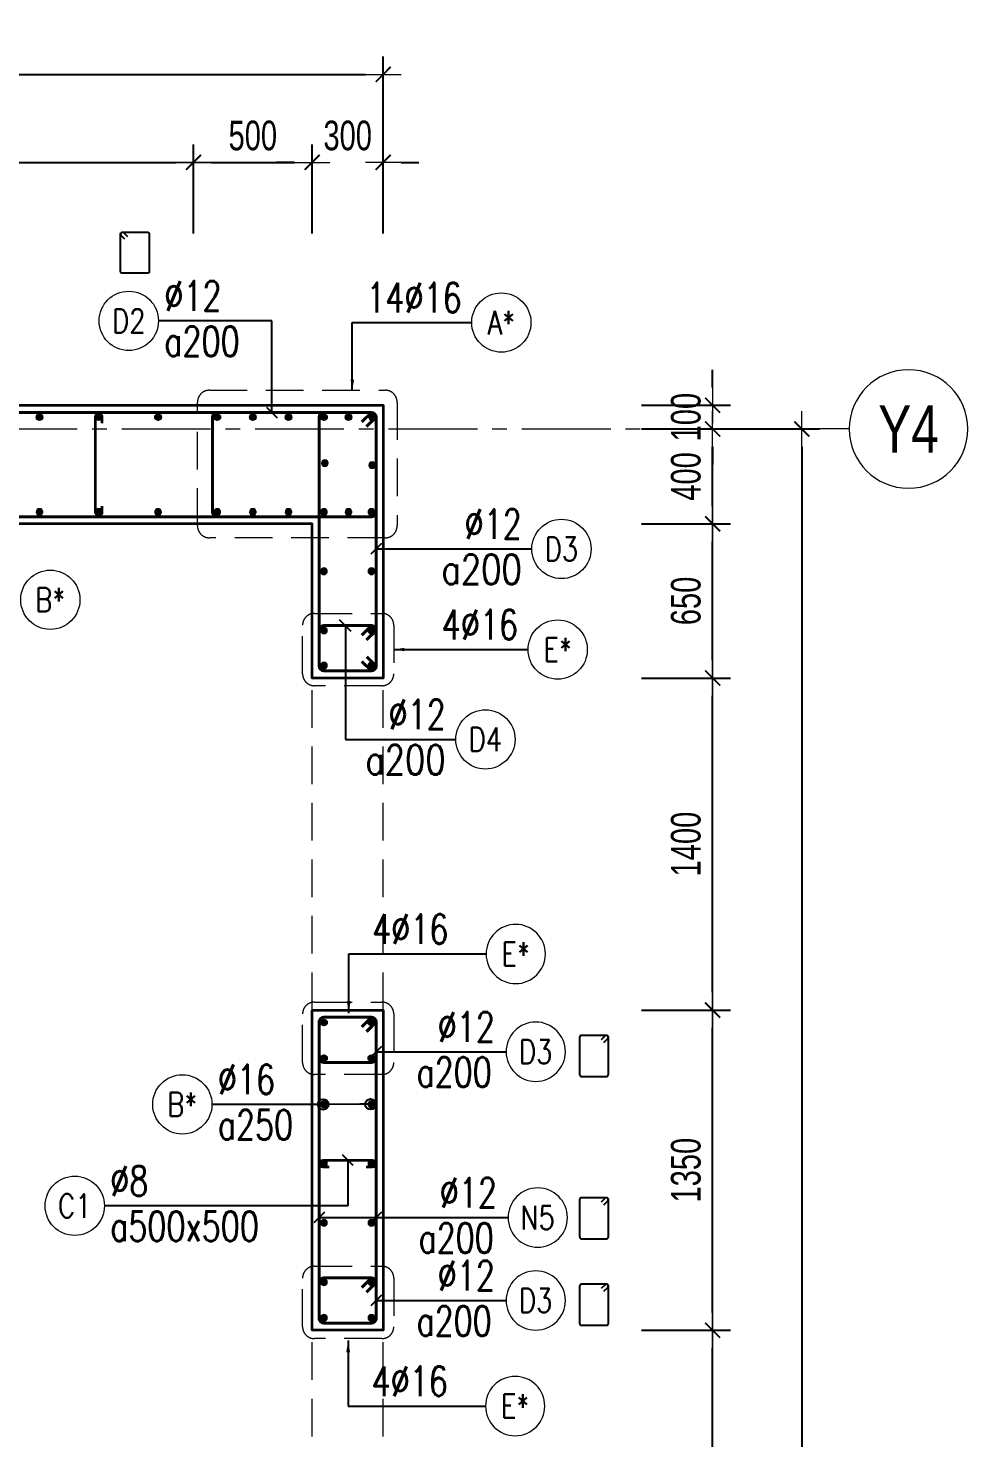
# Model space of a CAD drawing. Header units: millimetres. Extents: x 931337 to 1117500, y 19732 to 157199.
# Drawn here: x 972356 to 976320, y 113196 to 119139 of the extents above; entities that cross this region are included whole.
import ezdxf
from ezdxf.enums import TextEntityAlignment as Align

# ---------------------------------------------------------------- set-up
doc = ezdxf.new("R2010")
doc.units = ezdxf.units.MM
doc.header["$MEASUREMENT"] = 0
for name, pattern in [('HIDDEN2', [4.7625, 3.175, -1.5875]), ('HT_Dim Grid$0$CENTER2', [1.125, 0.75, -0.125, 0.125, -0.125]), ('HT_Grid$0$CENTER2', [1.125, 0.75, -0.125, 0.125, -0.125])]:
    doc.linetypes.add(name, pattern=pattern)
doc.layers.get('0').update_dxf_attribs({"lineweight": 20})
doc.layers.get('Defpoints').update_dxf_attribs({"color": 151, "lineweight": 9})
for name, color, linetype, lineweight in [('HT_Dim Grid$0$NDC_S_AXIS', 5, 'HT_Dim Grid$0$CENTER2', 13), ('HT_Dim Grid$0$NDC_S_SYMBOL', 1, 'Continuous', 15), ('HT_Dim Grid$0$NDC_S_TEXT SYMBOL', 7, 'Continuous', 20), ('HT_Grid$0$NDC_S_AXIS', 5, 'HT_Grid$0$CENTER2', 13), ('KC-LEADER', 153, 'Continuous', 18), ('KC-THEP', 6, 'Continuous', 40), ('NDC_S_BEAM', 3, 'HIDDEN2', 20), ('NDC_S_DIM', 1, 'Continuous', 15), ('NDC_S_HIDDEN', 8, 'HIDDEN2', 13), ('NDC_S_LEADER', 1, 'Continuous', 15), ('NDC_S_REBAR', 4, 'Continuous', 35), ('NDC_S_STIRRUP', 4, 'Continuous', 40), ('NDC_S_VN TEXT', 7, 'Continuous', 20), ('NDC_S_WALL', 6, 'Continuous', 35)]:
    doc.layers.add(name, color=color, linetype=linetype, lineweight=lineweight)
doc.layers.add('Ligature', color=1, linetype='Continuous')
doc.styles.add('HT_Dim Grid$0$NDC_ANNO', font='', dxfattribs={"width": 0.8})
doc.styles.add('NDC_ARIAL', font='arial.ttf', dxfattribs={"width": 0.85})
doc.styles.add('NDC_DIM', font='', dxfattribs={"width": 0.75})
doc.styles.add('NDC_EN TXT', font='romans.shx', dxfattribs={"width": 0.8})
doc.styles.get('HT_Dim Grid$0$NDC_ANNO').set_extended_font_data('Dotum')
doc.styles.get('NDC_DIM').set_extended_font_data('Dotum')
doc.dimstyles.new('NDC_1-50', dxfattribs={"dimscale": 50, "dimtxt": 2.5, "dimasz": 1, "dimexe": 1.5, "dimexo": 0, "dimgap": 0.8, "dimtad": 1, "dimdec": 0, "dimdsep": 46, "dimtxsty": 'NDC_ARIAL', "dimblk": 'DIMMARK', "dimcen": 49999.938995, "dimdle": 1.5, "dimclrd": 1, "dimclre": 1, "dimclrt": 3, "dimadec": 0, "dimazin": 0, "dimtfac": 1, "dimtdec": 0, "dimtix": 1, "dimtmove": 2, "dimatfit": 3, "dimfxl": 1, "dimarcsym": 0})
doc.dimstyles.new('NDC_dim_30', dxfattribs={"dimscale": 30, "dimtxt": 2.5, "dimasz": 1.5, "dimexe": 1.5, "dimexo": 2.5, "dimgap": 1, "dimtad": 1, "dimdec": 0, "dimzin": 0, "dimdsep": 46, "dimtxsty": 'NDC_DIM', "dimblk": 'DIMMARK', "dimcen": 0.09, "dimdle": 1.2, "dimclrd": 1, "dimclre": 1, "dimclrt": 3, "dimadec": 0, "dimazin": 0, "dimtfac": 1, "dimtdec": 0, "dimtix": 1, "dimtofl": 0, "dimtmove": 0, "dimatfit": 3, "dimfxl": 6, "dimfxlon": 1, "dimtolj": 1, "dimtzin": 0, "dimarcsym": 0})
doc.dimstyles.new('NDC_dim_50', dxfattribs={"dimscale": 50, "dimtxt": 2.5, "dimasz": 1.5, "dimexe": 1.5, "dimexo": 2.5, "dimgap": 1, "dimtad": 1, "dimdec": 0, "dimzin": 0, "dimdsep": 46, "dimtxsty": 'NDC_DIM', "dimblk": 'DIMMARK', "dimcen": 0.09, "dimdle": 1.2, "dimclrd": 1, "dimclre": 1, "dimclrt": 3, "dimadec": 0, "dimazin": 0, "dimtfac": 1, "dimtdec": 0, "dimtix": 1, "dimtofl": 0, "dimtmove": 0, "dimatfit": 3, "dimfxl": 6, "dimfxlon": 1, "dimtolj": 1, "dimtzin": 0, "dimarcsym": 0})

# ---------------------------------------------------------------- blocks, each defined once
blk = doc.blocks.new('THEP')
at = {"layer": 'KC-LEADER', "color": 6}
blk.add_circle((0, 0), 14, dxfattribs=at)
at = {"layer": 'KC-THEP'}
for p, q in [((-14, 0), (14, 0)), ((9.9, 9.9), (-9.9, -9.9)), ((-9.9, 9.9), (9.9, -9.9)), ((0, 14), (0, -14))]:
    blk.add_line(p, q, dxfattribs=at)
blk = doc.blocks.new('DIMMARK')
at = {"layer": 'NDC_S_DIM', "color": 1}
blk.add_line((-1.5, 0), (1, 0), dxfattribs=at)
at = {"layer": 'NDC_S_DIM', "color": 2, "const_width": 0.1}
blk.add_lwpolyline([(-0.424, -0.424), (0.424, 0.424)], dxfattribs=at)
blk = doc.blocks.new('*U13')
blk.add_circle((-2.5, 0), 2.5)
at = {"layer": 'NDC_S_VN TEXT', "color": 3, "style": 'NDC_EN TXT', "width": 0.75}
blk.add_attdef('DK1', (0.5, 0.85), '', height=2.5, dxfattribs=at)
at = {"layer": 'NDC_S_VN TEXT', "color": 7, "style": 'NDC_EN TXT', "width": 0.8}
blk.add_attdef('SH2', text='', height=2, dxfattribs=at).set_placement((-2.5, 0), align=Align.MIDDLE)
blk = doc.blocks.new('*U11')
blk.add_circle((-2.5, 0), 2.5)
at = {"layer": 'NDC_S_VN TEXT', "color": 3, "style": 'NDC_EN TXT', "width": 0.75}
for tag, p in [('DK1', (0.5, 0.85)), ('KC1', (0.5, -2.97))]:
    blk.add_attdef(tag, p, '', height=2.5, dxfattribs=at)
at = {"layer": 'NDC_S_VN TEXT', "color": 7, "style": 'NDC_EN TXT', "width": 0.8}
blk.add_attdef('SH2', text='', height=2, dxfattribs=at).set_placement((-2.5, 0), align=Align.MIDDLE)
blk = doc.blocks.new('*U12')
blk.add_circle((-2.5, 0), 2.5)
at = {"layer": 'NDC_S_VN TEXT', "color": 3, "style": 'NDC_EN TXT', "width": 0.75}
for tag, p in [('DK1', (0.5, 0.85)), ('KC1', (0.5, -2.97))]:
    blk.add_attdef(tag, p, '', height=2.5, dxfattribs=at)
at = {"layer": 'NDC_S_VN TEXT', "color": 7, "style": 'NDC_EN TXT', "width": 0.8}
blk.add_attdef('SH2', text='', height=2, dxfattribs=at).set_placement((-2.5, 0), align=Align.MIDDLE)
blk = doc.blocks.new('*U10')
blk.add_circle((2.5, 0), 2.5)
at = {"layer": 'NDC_S_VN TEXT', "color": 3, "style": 'NDC_EN TXT'}
for tag, width, p in [('DK2', 0.75, (-0.85, 0.85)), ('KC2', 0.8, (-0.85, -2.97))]:
    blk.add_attdef(tag, text='', height=2.5, dxfattribs=dict(at, width=width)).set_placement(p, align=Align.RIGHT)
at = {"layer": 'NDC_S_VN TEXT', "color": 7, "style": 'NDC_EN TXT', "width": 0.8}
blk.add_attdef('SH3', text='', height=2, dxfattribs=at).set_placement((2.5, 0), align=Align.MIDDLE)
blk = doc.blocks.new('*U9')
blk.add_circle((2.5, 0), 2.5)
at = {"layer": 'NDC_S_VN TEXT', "color": 3, "style": 'NDC_EN TXT', "width": 0.75}
blk.add_attdef('DK2', text='', height=2.5, dxfattribs=at).set_placement((-0.85, 0.85), align=Align.RIGHT)
at = {"layer": 'NDC_S_VN TEXT', "color": 7, "style": 'NDC_EN TXT', "width": 0.8}
blk.add_attdef('SH3', text='', height=2, dxfattribs=at).set_placement((2.5, 0), align=Align.MIDDLE)
blk = doc.blocks.new('*D581')
at = {"layer": 'Defpoints', "color": 0, "transparency": 16777216}
for p in [(973853.8, 113649.4), (975243.3, 113649.4), (973853.8, 112249.4)]:
    blk.add_point(p, dxfattribs=at)
at = {"layer": 'NDC_S_DIM', "color": 1, "lineweight": -2, "transparency": 16777216}
for p, q in [((974943.3, 113649.4), (975318.3, 113649.4)), ((975243.3, 112324.4), (975243.3, 113574.4)), ((974943.3, 112249.4), (975318.3, 112249.4))]:
    blk.add_line(p, q, dxfattribs=at)
at = {"layer": 'NDC_S_DIM', "color": 1, "lineweight": -2, "transparency": 16777216, "xscale": 75, "yscale": 75, "zscale": 75}
for p, rotation in [((975243.3, 113649.4), 90), ((975243.3, 112249.4), 270)]:
    blk.add_blockref('DIMMARK', p, dxfattribs=dict(at, rotation=rotation))
at = {"layer": 'NDC_S_DIM', "color": 3, "transparency": 16777216, "insert": (975130.7, 112949.4), "char_height": 125, "attachment_point": 5, "rotation": 90, "style": 'NDC_DIM'}
blk.add_mtext('\\A1;1400', dxfattribs=at)
blk = doc.blocks.new('*D582')
at = {"layer": 'Defpoints', "color": 0, "transparency": 16777216}
for p in [(973853.8, 114999.4), (975243.3, 114999.4), (973853.8, 113649.4)]:
    blk.add_point(p, dxfattribs=at)
at = {"layer": 'NDC_S_DIM', "color": 1, "lineweight": -2, "transparency": 16777216}
for p, q in [((974943.3, 114999.4), (975318.3, 114999.4)), ((975243.3, 113724.4), (975243.3, 114924.4)), ((974943.3, 113649.4), (975318.3, 113649.4))]:
    blk.add_line(p, q, dxfattribs=at)
at = {"layer": 'NDC_S_DIM', "color": 1, "lineweight": -2, "transparency": 16777216, "xscale": 75, "yscale": 75, "zscale": 75}
for p, rotation in [((975243.3, 114999.4), 90), ((975243.3, 113649.4), 270)]:
    blk.add_blockref('DIMMARK', p, dxfattribs=dict(at, rotation=rotation))
at = {"layer": 'NDC_S_DIM', "color": 3, "transparency": 16777216, "insert": (975130.7, 114324.4), "char_height": 125, "attachment_point": 5, "rotation": 90, "style": 'NDC_DIM'}
blk.add_mtext('\\A1;1350', dxfattribs=at)
blk = doc.blocks.new('*D583')
at = {"layer": 'Defpoints', "color": 0, "transparency": 16777216}
for p in [(973853.8, 116399.4), (975243.3, 116399.4), (973853.8, 114999.4)]:
    blk.add_point(p, dxfattribs=at)
at = {"layer": 'NDC_S_DIM', "color": 1, "lineweight": -2, "transparency": 16777216}
for p, q in [((974943.3, 116399.4), (975318.3, 116399.4)), ((975243.3, 115074.4), (975243.3, 116324.4)), ((974943.3, 114999.4), (975318.3, 114999.4))]:
    blk.add_line(p, q, dxfattribs=at)
at = {"layer": 'NDC_S_DIM', "color": 1, "lineweight": -2, "transparency": 16777216, "xscale": 75, "yscale": 75, "zscale": 75}
for p, rotation in [((975243.3, 116399.4), 90), ((975243.3, 114999.4), 270)]:
    blk.add_blockref('DIMMARK', p, dxfattribs=dict(at, rotation=rotation))
at = {"layer": 'NDC_S_DIM', "color": 3, "transparency": 16777216, "insert": (975130.7, 115699.4), "char_height": 125, "attachment_point": 5, "rotation": 90, "style": 'NDC_DIM'}
blk.add_mtext('\\A1;1400', dxfattribs=at)
blk = doc.blocks.new('*D584')
at = {"layer": 'Defpoints', "color": 0, "transparency": 16777216}
for p in [(973553.8, 117049.4), (975243.3, 117049.4), (973853.8, 116399.4)]:
    blk.add_point(p, dxfattribs=at)
at = {"layer": 'NDC_S_DIM', "color": 1, "lineweight": -2, "transparency": 16777216}
for p, q in [((974943.3, 117049.4), (975318.3, 117049.4)), ((975243.3, 116474.4), (975243.3, 116974.4)), ((974943.3, 116399.4), (975318.3, 116399.4))]:
    blk.add_line(p, q, dxfattribs=at)
at = {"layer": 'NDC_S_DIM', "color": 1, "lineweight": -2, "transparency": 16777216, "xscale": 75, "yscale": 75, "zscale": 75}
for p, rotation in [((975243.3, 117049.4), 90), ((975243.3, 116399.4), 270)]:
    blk.add_blockref('DIMMARK', p, dxfattribs=dict(at, rotation=rotation))
at = {"layer": 'NDC_S_DIM', "color": 3, "transparency": 16777216, "insert": (975130.7, 116724.4), "char_height": 125, "attachment_point": 5, "rotation": 90, "style": 'NDC_DIM'}
blk.add_mtext('\\A1;650', dxfattribs=at)
blk = doc.blocks.new('*D585')
at = {"layer": 'Defpoints', "color": 0, "transparency": 16777216}
for p in [(973853.8, 117449.4), (975243.3, 117449.4), (973553.8, 117049.4)]:
    blk.add_point(p, dxfattribs=at)
at = {"layer": 'NDC_S_DIM', "color": 1, "lineweight": -2, "transparency": 16777216}
for p, q in [((974943.3, 117449.4), (975318.3, 117449.4)), ((975243.3, 117124.4), (975243.3, 117374.4)), ((974943.3, 117049.4), (975318.3, 117049.4))]:
    blk.add_line(p, q, dxfattribs=at)
at = {"layer": 'NDC_S_DIM', "color": 1, "lineweight": -2, "transparency": 16777216, "xscale": 75, "yscale": 75, "zscale": 75}
for p, rotation in [((975243.3, 117449.4), 90), ((975243.3, 117049.4), 270)]:
    blk.add_blockref('DIMMARK', p, dxfattribs=dict(at, rotation=rotation))
at = {"layer": 'NDC_S_DIM', "color": 3, "transparency": 16777216, "insert": (975130.7, 117249.4), "char_height": 125, "attachment_point": 5, "rotation": 90, "style": 'NDC_DIM'}
blk.add_mtext('\\A1;400', dxfattribs=at)
blk = doc.blocks.new('*D586')
at = {"layer": 'Defpoints', "color": 0, "transparency": 16777216}
for p in [(973912.3, 117449.4), (973853.8, 108449.4), (975619.7, 108449.4)]:
    blk.add_point(p, dxfattribs=at)
at = {"layer": 'NDC_S_DIM', "color": 1, "lineweight": -2, "transparency": 16777216}
for p, q in [((975319.7, 117449.4), (975694.7, 117449.4)), ((975619.7, 117374.4), (975619.7, 108524.4)), ((975319.7, 108449.4), (975694.7, 108449.4))]:
    blk.add_line(p, q, dxfattribs=at)
at = {"layer": 'NDC_S_DIM', "color": 1, "lineweight": -2, "transparency": 16777216, "xscale": 75, "yscale": 75, "zscale": 75}
for p, rotation in [((975619.7, 117449.4), 90), ((975619.7, 108449.4), 270)]:
    blk.add_blockref('DIMMARK', p, dxfattribs=dict(at, rotation=rotation))
at = {"layer": 'NDC_S_DIM', "color": 3, "transparency": 16777216, "insert": (975507.1, 112949.4), "char_height": 125, "attachment_point": 5, "rotation": 90, "style": 'NDC_DIM'}
blk.add_mtext('\\A1;9000', dxfattribs=at)
blk = doc.blocks.new('*D572')
at = {"layer": 'Defpoints', "color": 0, "transparency": 16777216}
for p in [(973053.3, 118573.7), (973053.3, 117301.7), (970853.8, 117049.4)]:
    blk.add_point(p, dxfattribs=at)
at = {"layer": 'NDC_S_DIM', "color": 1, "lineweight": -2, "transparency": 16777216}
for p, q in [((970853.8, 118273.7), (970853.8, 118648.7)), ((973053.3, 118273.7), (973053.3, 118648.7)), ((970928.8, 118573.7), (972978.3, 118573.7))]:
    blk.add_line(p, q, dxfattribs=at)
at = {"layer": 'NDC_S_DIM', "color": 1, "lineweight": -2, "transparency": 16777216, "xscale": 75, "yscale": 75, "zscale": 75, "rotation": 180}
blk.add_blockref('DIMMARK', (970853.8, 118573.7), dxfattribs=at)
at = {"layer": 'NDC_S_DIM', "color": 1, "lineweight": -2, "transparency": 16777216, "xscale": 75, "yscale": 75, "zscale": 75}
blk.add_blockref('DIMMARK', (973053.3, 118573.7), dxfattribs=at)
at = {"layer": 'NDC_S_DIM', "color": 3, "transparency": 16777216, "insert": (971953.6, 118686.2), "char_height": 125, "attachment_point": 5, "style": 'NDC_DIM'}
blk.add_mtext('\\A1;2200', dxfattribs=at)
blk = doc.blocks.new('*D573')
at = {"layer": 'Defpoints', "color": 0, "transparency": 16777216}
for p in [(973553.8, 118573.7), (973053.3, 117301.7), (973553.8, 117049.4)]:
    blk.add_point(p, dxfattribs=at)
at = {"layer": 'NDC_S_DIM', "color": 1, "lineweight": -2, "transparency": 16777216}
for p, q in [((973053.3, 118273.7), (973053.3, 118648.7)), ((973553.8, 118273.7), (973553.8, 118648.7)), ((973128.3, 118573.7), (973478.8, 118573.7))]:
    blk.add_line(p, q, dxfattribs=at)
at = {"layer": 'NDC_S_DIM', "color": 1, "lineweight": -2, "transparency": 16777216, "xscale": 75, "yscale": 75, "zscale": 75, "rotation": 180}
blk.add_blockref('DIMMARK', (973053.3, 118573.7), dxfattribs=at)
at = {"layer": 'NDC_S_DIM', "color": 1, "lineweight": -2, "transparency": 16777216, "xscale": 75, "yscale": 75, "zscale": 75}
blk.add_blockref('DIMMARK', (973553.8, 118573.7), dxfattribs=at)
at = {"layer": 'NDC_S_DIM', "color": 3, "transparency": 16777216, "insert": (973303.6, 118686.2), "char_height": 125, "attachment_point": 5, "style": 'NDC_DIM'}
blk.add_mtext('\\A1;500', dxfattribs=at)
blk = doc.blocks.new('*D574')
at = {"layer": 'Defpoints', "color": 0, "transparency": 16777216}
for p in [(973853.8, 118573.7), (973853.8, 117549.4), (973553.8, 117049.4)]:
    blk.add_point(p, dxfattribs=at)
at = {"layer": 'NDC_S_DIM', "color": 1, "lineweight": -2, "transparency": 16777216}
for p, q in [((973553.8, 118273.7), (973553.8, 118648.7)), ((973853.8, 118273.7), (973853.8, 118648.7)), ((973478.8, 118573.7), (973403.8, 118573.7)), ((973928.8, 118573.7), (974003.8, 118573.7))]:
    blk.add_line(p, q, dxfattribs=at)
at = {"layer": 'NDC_S_DIM', "color": 1, "lineweight": -2, "transparency": 16777216, "xscale": 75, "yscale": 75, "zscale": 75}
blk.add_blockref('DIMMARK', (973553.8, 118573.7), dxfattribs=at)
at = {"layer": 'NDC_S_DIM', "color": 1, "lineweight": -2, "transparency": 16777216, "xscale": 75, "yscale": 75, "zscale": 75, "rotation": 180}
blk.add_blockref('DIMMARK', (973853.8, 118573.7), dxfattribs=at)
at = {"layer": 'NDC_S_DIM', "color": 3, "transparency": 16777216, "insert": (973703.8, 118686.2), "char_height": 125, "attachment_point": 5, "style": 'NDC_DIM'}
blk.add_mtext('\\A1;300', dxfattribs=at)
blk = doc.blocks.new('*D596')
at = {"layer": 'Defpoints', "color": 0, "ltscale": 200, "transparency": 16777216}
for p in [(973853.8, 118944.7), (969253.8, 117712.8), (973853.8, 117549.4)]:
    blk.add_point(p, dxfattribs=at)
at = {"layer": 'NDC_S_DIM', "color": 1, "lineweight": -2, "ltscale": 200, "transparency": 16777216}
for p, q in [((969253.8, 118644.7), (969253.8, 119019.7)), ((973853.8, 118644.7), (973853.8, 119019.7)), ((969328.8, 118944.7), (973778.8, 118944.7))]:
    blk.add_line(p, q, dxfattribs=at)
at = {"layer": 'NDC_S_DIM', "color": 1, "lineweight": -2, "ltscale": 200, "transparency": 16777216, "xscale": 75, "yscale": 75, "zscale": 75, "rotation": 180}
blk.add_blockref('DIMMARK', (969253.8, 118944.7), dxfattribs=at)
at = {"layer": 'NDC_S_DIM', "color": 1, "lineweight": -2, "ltscale": 200, "transparency": 16777216, "xscale": 75, "yscale": 75, "zscale": 75}
blk.add_blockref('DIMMARK', (973853.8, 118944.7), dxfattribs=at)
at = {"layer": 'NDC_S_DIM', "color": 3, "ltscale": 200, "transparency": 16777216, "insert": (971553.8, 119057.3), "char_height": 125, "attachment_point": 5, "style": 'NDC_DIM'}
blk.add_mtext('\\A1;4600', dxfattribs=at)
blk = doc.blocks.new('*U93')
at = {"layer": 'HT_Dim Grid$0$NDC_S_SYMBOL'}
blk.add_line((5, 0), (9, 0), dxfattribs=at)
blk.add_circle((0, 0), 5, dxfattribs=at)
at = {"layer": 'HT_Dim Grid$0$NDC_S_TEXT SYMBOL', "color": 7, "style": 'HT_Dim Grid$0$NDC_ANNO', "width": 0.8}
blk.add_attdef('GRID', text='', height=4, rotation=270, dxfattribs=at).set_placement((0, 0), align=Align.MIDDLE)
blk = doc.blocks.new('*D591')
at = {"layer": 'Defpoints', "color": 0, "ltscale": 200, "transparency": 16777216}
for p in [(973853.8, 117549.4), (975243.3, 117549.4), (973853.8, 117449.4)]:
    blk.add_point(p, dxfattribs=at)
at = {"layer": 'NDC_S_DIM', "color": 1, "lineweight": -2, "ltscale": 200, "transparency": 16777216}
for p, q in [((975243.3, 117624.4), (975243.3, 117699.4)), ((974943.3, 117549.4), (975318.3, 117549.4)), ((974943.3, 117449.4), (975318.3, 117449.4)), ((975243.3, 117374.4), (975243.3, 117299.4))]:
    blk.add_line(p, q, dxfattribs=at)
at = {"layer": 'NDC_S_DIM', "color": 1, "lineweight": -2, "ltscale": 200, "transparency": 16777216, "xscale": 75, "yscale": 75, "zscale": 75}
for p, rotation in [((975243.3, 117549.4), 270), ((975243.3, 117449.4), 90)]:
    blk.add_blockref('DIMMARK', p, dxfattribs=dict(at, rotation=rotation))
at = {"layer": 'NDC_S_DIM', "color": 3, "ltscale": 200, "transparency": 16777216, "insert": (975130.7, 117499.4), "char_height": 125, "attachment_point": 5, "rotation": 90, "style": 'NDC_DIM'}
blk.add_mtext('\\A1;100', dxfattribs=at)

msp = doc.modelspace()

# ---------------------------------------------------------------- linework, layer by layer
at = {"layer": 'HT_Grid$0$NDC_S_AXIS', "ltscale": 500}
msp.add_line((965438.232, 117449.387), (975619.731, 117449.387), dxfattribs=at)
at = {"layer": 'Ligature'}
for points in [[(972764.118, 118249.406), (972748.152, 118265.372, -0.66817864), (972753.926, 118279.31), (972858.555, 118279.31, -0.41421356), (972866.719, 118271.146), (972866.719, 118114.038, -0.41421356), (972858.555, 118105.873), (972753.926, 118105.873, -0.41421356), (972745.761, 118114.038), (972745.761, 118271.146, -0.66817864), (972759.699, 118276.919), (972775.665, 118260.953)], [(974784.965, 114862.901), (974800.931, 114878.867, 0.66817864), (974795.158, 114892.805), (974690.529, 114892.805, 0.41421356), (974682.364, 114884.641), (974682.364, 114727.533, 0.41421356), (974690.529, 114719.368), (974795.158, 114719.368, 0.41421356), (974803.323, 114727.533), (974803.323, 114884.641, 0.66817864), (974789.385, 114890.414), (974773.419, 114874.448)], [(974784.937, 114178.472), (974800.903, 114194.438, 0.66817864), (974795.13, 114208.376), (974690.501, 114208.376, 0.41421356), (974682.336, 114200.211), (974682.336, 114043.104, 0.41421356), (974690.501, 114034.939), (974795.13, 114034.939, 0.41421356), (974803.295, 114043.104), (974803.295, 114200.211, 0.66817864), (974789.356, 114205.985), (974773.391, 114190.019)], [(974784.937, 113813.871), (974800.903, 113829.837, 0.66817864), (974795.13, 113843.775), (974690.501, 113843.775, 0.41421356), (974682.336, 113835.611), (974682.336, 113678.503, 0.41421356), (974690.501, 113670.338), (974795.13, 113670.338, 0.41421356), (974803.295, 113678.503), (974803.295, 113835.611, 0.66817864), (974789.356, 113841.384), (974773.391, 113825.418)]]:
    msp.add_lwpolyline(points, format="xyb", dxfattribs=at)
at = {"layer": 'NDC_S_BEAM', "ltscale": 50}
for p, q in [((973553.776, 114999.387), (973553.776, 116399.387)), ((973853.776, 114999.387), (973853.776, 116399.387)), ((973553.776, 112249.387), (973553.776, 113649.387)), ((973853.776, 112249.387), (973853.776, 113649.387))]:
    msp.add_line(p, q, dxfattribs=at)
at = {"layer": 'NDC_S_HIDDEN', "ltscale": 50}
for points in [[(973120.337, 117612.758), (973862.297, 117612.758, -0.41421356), (973912.297, 117562.758), (973912.297, 117040.694, -0.41421356), (973862.297, 116990.694), (973120.337, 116990.694, -0.41421356), (973070.337, 117040.694), (973070.337, 117562.758, -0.41421356)], [(973563.509, 116671.994), (973848.266, 116671.994, -0.41421356), (973898.266, 116621.994), (973898.266, 116416.986, -0.41421356), (973848.266, 116366.986), (973563.509, 116366.986, -0.41421356), (973513.509, 116416.986), (973513.509, 116621.994, -0.41421356)], [(973563.509, 115032.973), (973848.266, 115032.973, -0.41421356), (973898.266, 114982.973), (973898.266, 114777.965, -0.41421356), (973848.266, 114727.965), (973563.509, 114727.965, -0.41421356), (973513.509, 114777.965), (973513.509, 114982.973, -0.41421356)], [(973563.509, 113919.197), (973848.266, 113919.197, -0.41421356), (973898.266, 113869.197), (973898.266, 113664.189, -0.41421356), (973848.266, 113614.189), (973563.509, 113614.189, -0.41421356), (973513.509, 113664.189), (973513.509, 113869.197, -0.41421356)]]:
    msp.add_lwpolyline(points, format="xyb", close=True, dxfattribs=at)
at = {"layer": 'NDC_S_REBAR'}
for points in [[(972668.776, 117474.387), (972668.776, 117499.387, 1), (972638.776, 117499.387), (972638.776, 117099.387, 1), (972668.776, 117099.387), (972668.776, 117124.387)], [(973625.314, 114336.993), (973600.314, 114336.993, -1), (973600.314, 114366.993), (973807.338, 114366.993, -1), (973807.338, 114336.993), (973782.338, 114336.993)]]:
    msp.add_lwpolyline(points, format="xyb", dxfattribs=at)
at = {"layer": 'NDC_S_STIRRUP'}
for points in [[(970239.436, 117119.387), (970199.436, 117079.387, -0.41421356), (970179.436, 117099.387), (970179.436, 117499.387, -0.41421356), (970199.436, 117519.387), (973803.789, 117519.385, -0.41421356), (973823.789, 117499.385), (973823.789, 117099.385, -0.41421356), (973803.789, 117079.385), (970199.436, 117079.387, -0.41421356), (970179.436, 117099.387), (970219.436, 117139.387)], [(973763.776, 117479.387), (973803.776, 117519.387, -0.41421356), (973823.776, 117499.387), (973823.776, 117099.387, -0.41421356), (973803.776, 117079.387), (973153.776, 117079.387, -0.41421356), (973133.776, 117099.387), (973133.776, 117499.387, -0.41421356), (973153.776, 117519.387), (973803.776, 117519.387, -0.41421356), (973823.776, 117499.387), (973783.776, 117459.387)], [(973783.887, 116489.387), (973823.887, 116449.387, -0.41421356), (973803.887, 116429.387), (973603.887, 116429.387, -0.41421356), (973583.887, 116449.387), (973583.776, 117499.387, -0.41421356), (973603.776, 117519.387), (973803.776, 117519.387, -0.41421356), (973823.776, 117499.387), (973823.887, 116449.387, -0.41421356), (973803.887, 116429.387), (973763.887, 116469.387)], [(973783.776, 116560.357), (973823.776, 116600.357, 0.41421356), (973803.776, 116620.357), (973603.776, 116620.357, 0.41421356), (973583.776, 116600.357), (973583.776, 116449.387, 0.41421356), (973603.776, 116429.387), (973803.776, 116429.387, 0.41421356), (973823.776, 116449.387), (973823.776, 116600.357, 0.41421356), (973803.776, 116620.357), (973763.776, 116580.357)], [(973783.887, 114909.387), (973823.887, 114949.387, 0.41421356), (973803.887, 114969.387), (973603.887, 114969.387, 0.41421356), (973583.887, 114949.387), (973583.776, 113699.387, 0.41421356), (973603.776, 113679.387), (973803.776, 113679.387, 0.41421356), (973823.776, 113699.387), (973823.887, 114949.387, 0.41421356), (973803.887, 114969.387), (973763.887, 114929.387)], [(973783.776, 114909.387), (973823.776, 114949.387, 0.41421356), (973803.776, 114969.387), (973603.776, 114969.387, 0.41421356), (973583.776, 114949.387), (973583.776, 114798.418, 0.41421356), (973603.776, 114778.418), (973803.776, 114778.418, 0.41421356), (973823.776, 114798.418), (973823.776, 114949.387, 0.41421356), (973803.776, 114969.387), (973763.776, 114929.387)], [(973783.776, 113810.357), (973823.776, 113850.357, 0.41421356), (973803.776, 113870.357), (973603.776, 113870.357, 0.41421356), (973583.776, 113850.357), (973583.776, 113699.387, 0.41421356), (973603.776, 113679.387), (973803.776, 113679.387, 0.41421356), (973823.776, 113699.387), (973823.776, 113850.357, 0.41421356), (973803.776, 113870.357), (973763.776, 113830.357)]]:
    msp.add_lwpolyline(points, format="xyb", dxfattribs=at)
at = {"layer": 'NDC_S_WALL'}
msp.add_lwpolyline([(970153.776, 117049.387), (970153.776, 117549.387), (973853.776, 117549.387), (973853.776, 116399.387), (973553.776, 116399.387), (973553.776, 117049.387), (970853.776, 117049.387), (970853.776, 108849.387), (973553.776, 108849.387), (973553.776, 109499.387), (973853.776, 109499.387), (973853.776, 108349.387), (967553.776, 108349.387), (967553.776, 117549.387), (969353.776, 117549.387), (969353.776, 117049.387), (967853.776, 117049.387), (967853.776, 114549.387), (970553.776, 114549.387), (970553.776, 117049.387), (970153.776, 117049.387)], dxfattribs=at)
msp.add_lwpolyline([(973553.776, 114999.387), (973853.776, 114999.387), (973853.776, 113649.387), (973553.776, 113649.387)], close=True, dxfattribs=at)

# ---------------------------------------------------------------- block references
at = {"layer": 'HT_Dim Grid$0$NDC_S_AXIS'}
ref = msp.add_blockref('*U93', (976069.731, 117449.387), dxfattribs=dict(at, xscale=-50, yscale=50, zscale=50))
ref.add_attrib('GRID', 'Y4', dxfattribs={"layer": 'HT_Dim Grid$0$NDC_S_TEXT SYMBOL', "color": 7, "height": 200, "style": 'HT_Dim Grid$0$NDC_ANNO', "width": 0.8}).set_placement((976069.731, 117449.387), align=Align.MIDDLE)
at = {"layer": 'KC-THEP'}
for p, rotation in [((972403.776, 117499.387), 9.668564436380946), ((972653.776, 117499.387), 9.668564436380946), ((972903.776, 117499.387), 9.668564436380946), ((973153.776, 117499.387), 9.668564436380946), ((973303.776, 117499.387), 9.668564436380946), ((973453.776, 117499.387), 9.668564436380946), ((973603.776, 117499.387), 9.668564436380946), ((973707.557, 117499.387), 9.668564436380946), ((973603.776, 114946.782), 9.668564436380926), ((973803.776, 114946.782), 9.668564436380926), ((973603.776, 114796.782), 9.668564436380926), ((973803.776, 114796.782), 9.668564436380926)]:
    msp.add_blockref('THEP', p, dxfattribs=dict(at, rotation=rotation))
at = {"layer": 'KC-THEP', "xscale": -1}
for p, rotation in [((973807.288, 117499.387), 170.331435563619), ((973607.288, 117305.568), 350.3314355636191), ((973807.288, 117297.044), 350.3314355636191), ((972403.776, 117099.387), 170.331435563619), ((972653.776, 117099.387), 170.331435563619), ((972903.776, 117099.387), 170.331435563619), ((973153.776, 117099.387), 170.331435563619), ((973303.776, 117099.387), 170.331435563619), ((973453.776, 117099.387), 170.331435563619), ((973603.776, 117099.387), 170.331435563619), ((973707.557, 117099.387), 170.331435563619), ((973803.776, 117099.387), 170.331435563619), ((973603.776, 116849.387), 170.331435563619), ((973803.776, 116849.387), 170.331435563619), ((973603.776, 116599.387), 170.331435563619), ((973803.776, 116599.387), 170.331435563619), ((973603.776, 116451.993), 170.331435563619), ((973803.776, 116451.993), 170.331435563619), ((973603.776, 114601.993), 170.331435563619), ((973803.776, 114601.993), 170.331435563619), ((973603.776, 114351.993), 170.331435563619), ((973803.776, 114351.993), 170.331435563619), ((973603.776, 114101.993), 170.331435563619), ((973803.776, 114101.993), 170.331435563619), ((973603.776, 113851.993), 170.331435563619), ((973803.776, 113851.993), 170.331435563619), ((973603.776, 113701.993), 170.331435563619), ((973803.776, 113701.993), 170.331435563619)]:
    msp.add_blockref('THEP', p, dxfattribs=dict(at, rotation=rotation))
at = {"layer": 'NDC_S_VN TEXT', "xscale": 50, "yscale": 50, "zscale": 50}
for name, p, values in [('*U11', (972905.387, 117905.298), {'SH2': 'D2', 'DK1': '%%C12', 'KC1': 'a200'}), ('*U9', (974226.993, 117898.203), {'SH3': 'A*', 'DK2': '14%%C16'}), ('*U10', (974480.588, 116943.561), {'SH3': 'D3', 'DK2': '%%C12', 'KC2': 'a200'}), ('*U10', (972324.388, 116729.406), {'SH3': 'B*', 'DK2': '%%C16', 'KC2': 'a250'}), ('*U9', (974464.698, 116519.49), {'SH3': 'E*', 'DK2': '4%%C16'}), ('*U10', (974159.717, 116140.704), {'SH3': 'D4', 'DK2': '%%C12', 'KC2': 'a200'}), ('*U11', (973131.317, 114601.849), {'SH2': 'B*', 'DK1': '%%C16', 'KC1': 'a250'}), ('*U12', (972677.332, 114174.091), {'SH2': 'C1', 'DK1': '%%c8', 'KC1': 'a500x500'})]:
    msp.add_blockref(name, p, dxfattribs=at).add_auto_attribs(values)
at = {"layer": 'NDC_S_VN TEXT'}
ref = msp.add_blockref('*U13', (974287.628, 115235.887), dxfattribs=dict(at, xscale=-50, yscale=50, zscale=50))
ref.add_attrib('SH2', 'E*', dxfattribs={"color": 7, "height": 100, "style": 'NDC_EN TXT', "width": 0.8}).set_placement((974412.628, 115235.887), align=Align.MIDDLE)
ref.add_attrib('DK1', '4%%C16', (973807.271, 115278.163), dxfattribs={"color": 3, "height": 125, "style": 'NDC_EN TXT', "width": 0.75})
ref = msp.add_blockref('*U11', (974372.041, 114823.902), dxfattribs=dict(at, xscale=-50, yscale=50, zscale=50))
ref.add_attrib('SH2', 'D3', dxfattribs={"color": 7, "height": 100, "style": 'NDC_EN TXT', "width": 0.8}).set_placement((974497.041, 114823.902), align=Align.MIDDLE)
ref.add_attrib('DK1', '%%C12', (974083.648, 114866.178), dxfattribs={"color": 3, "height": 125, "style": 'NDC_EN TXT', "width": 0.75})
ref.add_attrib('KC1', 'a200', (973994.363, 114675.275), dxfattribs={"color": 3, "height": 125, "style": 'NDC_EN TXT', "width": 0.75})
ref = msp.add_blockref('*U11', (974380.611, 114124.568), dxfattribs=dict(at, xscale=-50, yscale=50, zscale=50))
ref.add_attrib('SH2', 'N5', dxfattribs={"color": 7, "height": 100, "style": 'NDC_EN TXT', "width": 0.8}).set_placement((974505.611, 114124.568), align=Align.MIDDLE)
ref.add_attrib('DK1', '%%C12', (974092.218, 114166.844), dxfattribs={"color": 3, "height": 125, "style": 'NDC_EN TXT', "width": 0.75})
ref.add_attrib('KC1', 'a200', (974002.932, 113975.941), dxfattribs={"color": 3, "height": 125, "style": 'NDC_EN TXT', "width": 0.75})
ref = msp.add_blockref('*U11', (974372.013, 113774.872), dxfattribs=dict(at, xscale=-50, yscale=50, zscale=50))
ref.add_attrib('SH2', 'D3', dxfattribs={"color": 7, "height": 100, "style": 'NDC_EN TXT', "width": 0.8}).set_placement((974497.013, 113774.872), align=Align.MIDDLE)
ref.add_attrib('DK1', '%%C12', (974083.62, 113817.148), dxfattribs={"color": 3, "height": 125, "style": 'NDC_EN TXT', "width": 0.75})
ref.add_attrib('KC1', 'a200', (973994.335, 113626.245), dxfattribs={"color": 3, "height": 125, "style": 'NDC_EN TXT', "width": 0.75})
ref = msp.add_blockref('*U13', (974285.197, 113329.858), dxfattribs=dict(at, xscale=-50, yscale=50, zscale=50))
ref.add_attrib('SH2', 'E*', dxfattribs={"color": 7, "height": 100, "style": 'NDC_EN TXT', "width": 0.8}).set_placement((974410.197, 113329.858), align=Align.MIDDLE)
ref.add_attrib('DK1', '4%%C16', (973804.84, 113372.133), dxfattribs={"color": 3, "height": 125, "style": 'NDC_EN TXT', "width": 0.75})

# ---------------------------------------------------------------- dimensions: what is measured, and where the dimension line sits
at = {"layer": 'NDC_S_DIM', "ltscale": 200}
dim = msp.add_linear_dim(base=(973853.776, 118944.687), p1=(969253.776, 117712.779), p2=(973853.776, 117549.387), dimstyle='NDC_dim_50', override={"dimtmove": 1}, dxfattribs=at)
dim.commit()
dim.dimension.update_dxf_attribs({"geometry": '*D596', "text_midpoint": (971553.776, 119057.272)})
at = {"layer": 'NDC_S_DIM'}
for base, p1, p2, picture, middle in [((973053.337, 118573.661), (970853.776, 117049.387), (973053.337, 117301.726), '*D572', (971953.556, 118686.245)), ((973553.776, 118573.661), (973053.337, 117301.726), (973553.776, 117049.387), '*D573', (973303.556, 118686.245)), ((973853.776, 118573.661), (973553.776, 117049.387), (973853.776, 117549.387), '*D574', (973703.776, 118686.245))]:
    dim = msp.add_linear_dim(base=base, p1=p1, p2=p2, dimstyle='NDC_dim_50', override={"dimtmove": 1}, dxfattribs=at)
    dim.commit()
    dim.dimension.update_dxf_attribs({"geometry": picture, "text_midpoint": middle})
at = {"layer": 'NDC_S_DIM', "ltscale": 200}
dim = msp.add_linear_dim(base=(975243.256, 117549.387), p1=(973853.776, 117449.387), p2=(973853.776, 117549.387), angle=90, dimstyle='NDC_dim_50', override={"dimtmove": 1}, dxfattribs=at)
dim.commit()
dim.dimension.update_dxf_attribs({"geometry": '*D591', "text_midpoint": (975130.671, 117499.387)})
at = {"layer": 'NDC_S_DIM'}
for base, p1, p2, picture, middle in [((975243.256, 117449.387), (973553.776, 117049.387), (973853.776, 117449.387), '*D585', (975130.671, 117249.387)), ((975243.256, 117049.387), (973853.776, 116399.387), (973553.776, 117049.387), '*D584', (975130.671, 116724.387)), ((975243.256, 116399.387), (973853.776, 114999.387), (973853.776, 116399.387), '*D583', (975130.671, 115699.387)), ((975243.256, 114999.387), (973853.776, 113649.387), (973853.776, 114999.387), '*D582', (975130.671, 114324.387)), ((975243.256, 113649.387), (973853.776, 112249.387), (973853.776, 113649.387), '*D581', (975130.671, 112949.387))]:
    dim = msp.add_linear_dim(base=base, p1=p1, p2=p2, angle=90, dimstyle='NDC_dim_50', override={"dimtmove": 1}, dxfattribs=at)
    dim.commit()
    dim.dimension.update_dxf_attribs({"geometry": picture, "text_midpoint": middle})
dim = msp.add_linear_dim(base=(975619.731, 108449.387), p1=(973912.297, 117449.387), p2=(973853.776, 108449.387), angle=90, dimstyle='NDC_dim_50', dxfattribs=at)
dim.commit()
dim.dimension.update_dxf_attribs({"geometry": '*D586', "text_midpoint": (975507.146, 112949.387)})

# ---------------------------------------------------------------- leaders
at = {"layer": 'NDC_S_LEADER'}
for points, dimstyle, override in [([(973383.85, 117519.387), (973383.85, 117905.298), (972905.387, 117905.298)], 'NDC_dim_30', {"dimtad": 0, "dimldrblk": 'Oblique'}), ([(973723.265, 117612.758), (973723.265, 117898.203), (974226.993, 117898.203)], 'NDC_dim_30', {"dimtad": 0}), ([(973823.835, 116943.561), (974480.588, 116943.561)], 'NDC_dim_30', {"dimtad": 0, "dimldrblk": 'Oblique'}), ([(973694.05, 116620.357), (973694.05, 116140.704), (974159.717, 116140.704)], 'NDC_1-50', {"dimgap": 0.8, "dimtad": 0, "dimldrblk": 'Oblique'}), ([(973898.266, 116519.49), (974464.698, 116519.49)], 'NDC_dim_30', {"dimtad": 0}), ([(973708.319, 114987.027), (973708.319, 115235.887), (974289.898, 115235.887)], 'NDC_1-50', {"dimgap": 0.8, "dimtad": 0}), ([(973823.776, 114823.902), (974374.116, 114823.902)], 'NDC_dim_30', {"dimtad": 0, "dimldrblk": 'Oblique'}), ([(973800.236, 114602.15), (973131.317, 114601.849)], 'NDC_dim_30', {"dimtad": 0, "dimldrblk": 'Origin'}), ([(973600.264, 114601.849), (973131.317, 114601.849)], 'NDC_dim_30', {"dimtad": 0, "dimldrblk": 'Origin'}), ([(973703.826, 114366.993), (973703.776, 114174.376), (972677.332, 114174.122)], 'NDC_dim_30', {"dimtad": 0, "dimldrblk": 'Oblique'}), ([(973583.776, 114124.387), (974380.611, 114124.387)], 'NDC_dim_30', {"dimtad": 0, "dimldrblk": 'Oblique'}), ([(973823.776, 114124.387), (974380.611, 114124.387)], 'NDC_dim_30', {"dimtad": 0, "dimldrblk": 'Oblique'}), ([(973823.748, 113774.872), (974374.088, 113774.872)], 'NDC_dim_30', {"dimtad": 0, "dimldrblk": 'Oblique'}), ([(973705.887, 113605.909), (973705.887, 113329.858), (974287.467, 113329.858)], 'NDC_1-50', {"dimgap": 0.8, "dimtad": 0})]:
    msp.add_leader(points, dimstyle=dimstyle, override=override, dxfattribs=at)

doc.saveas('drawing.dxf')
